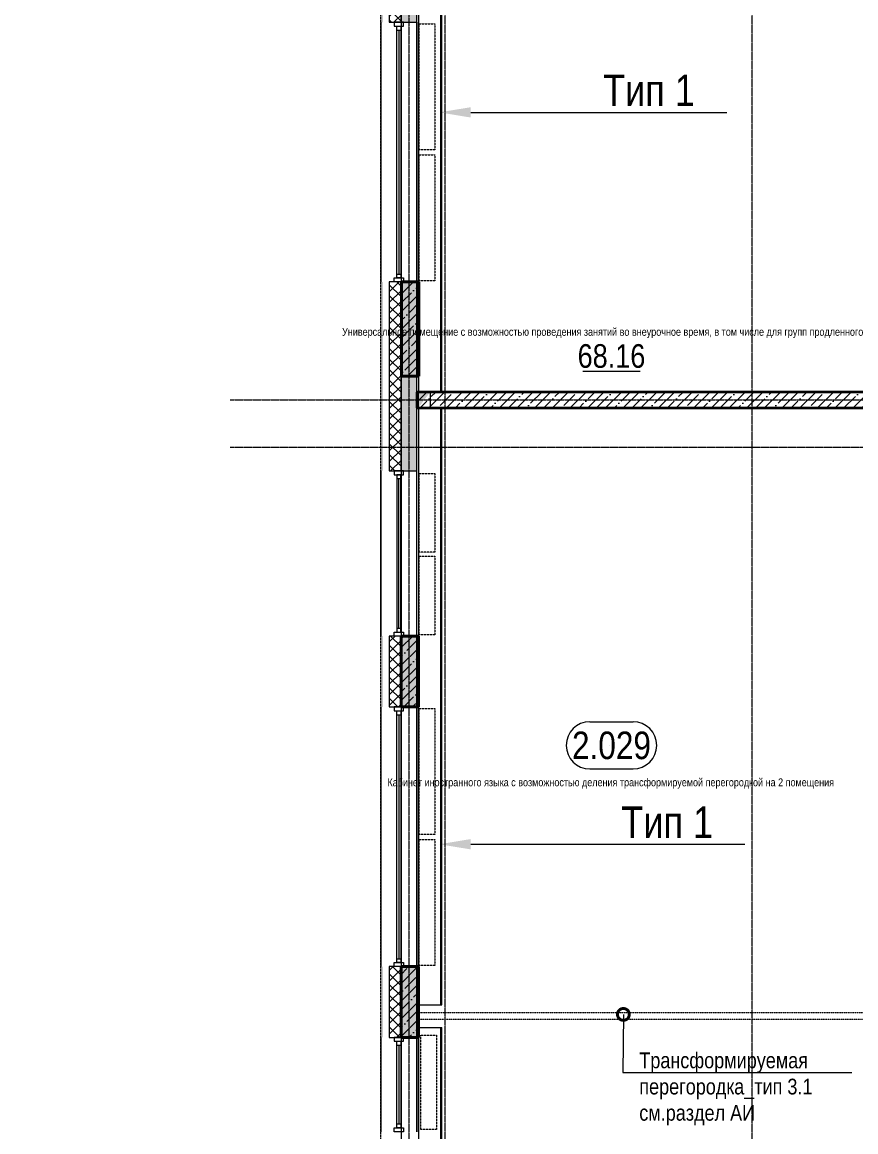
# Model space of a CAD drawing. Header units: millimetres. Extents: x -231292 to 573618, y -153144 to 564035.
# Drawn here: x 49570 to 60161, y 40230 to 54330 of the extents above; entities that cross this region are included whole.
import ezdxf
from ezdxf import colors
from ezdxf.entities.mleader import LeaderData, LeaderLine
from ezdxf.enums import TextEntityAlignment as Align
from ezdxf.math import Vec2, Vec3

# ---------------------------------------------------------------- set-up
doc = ezdxf.new("R2010")
doc.units = ezdxf.units.MM
for name, pattern in [('ADSK_Невидимые', [5, 3, -2]), ('CENTER2', [28.575, 19.05, -3.175, 3.175, -3.175]), ('DASHED', [19.05, 12.7, -6.35]), ('HIDDEN2', [4.7625, 3.175, -1.5875])]:
    doc.linetypes.add(name, pattern=pattern)
doc.layers.get('0').update_dxf_attribs({"color": 250})
doc.layers.get('Defpoints').update_dxf_attribs({"color": 250})
for name, color, linetype, lineweight in [('A-AREA', 250, 'Continuous', 15), ('A-Wall_Материал_Газоблок_Контур', 250, 'Continuous', 0), ('АР_Area', 250, 'Continuous', 5), ('АР_Колонны', 250, 'Continuous', 35), ('АР_Окна', 250, 'Continuous', 5), ('АР_Отопительные приборы', 250, 'HIDDEN2', 0), ('АР_площадь пом', 250, 'Continuous', 5), ('АР_Стены ЖБ', 250, 'Continuous', 35), ('АР_Стены ПЕНОблок', 250, 'Continuous', 20), ('АР_Утеплитель', 250, 'Continuous', 0), ('АР_Штриховка', 250, 'Continuous', 0), ('Зашивка радиаторов тип 1 (фанера и МДФ)', 250, 'Continuous', 0), ('КМ_Фахверки', 250, 'Continuous', 80), ('ОВ_Отопление', 250, 'Continuous', 0), ('Размеры зашивки ГКЛ', 250, 'Continuous', 0), ('РД_Оси_100', 250, 'Continuous', 0), ('ТХ_Оборудование', 250, 'Continuous', 9)]:
    doc.layers.add(name, color=color, linetype=linetype, lineweight=lineweight)
doc.layers.add('АР_Делит', color=250, linetype='Continuous', lineweight=0, plot=False)
doc.styles.add('style1', font='ARIALN.TTF')
pattern_1 = [(45, (8883.4, 13229.69), (-112.2532, 112.2532), []), (45, (8995.66, 13229.69), (-112.2532, 112.2532), [198.4375, -39.6875, 0, -39.6875])]

# ---------------------------------------------------------------- blocks, each defined once
blk = doc.blocks.new('СОШ_2200_АР_ОСИ_М100_28.05.24')
at = {"layer": 'АР_Делит', "color": 5, "linetype": 'DASHED'}
blk.add_lwpolyline([(114955, 135155), (114955, -355), (93595.036, -355), (93595.036, 13855), (94145, 13855), (94145, 68320), (66055, 68320), (66055, 13857.73), (83455, 13857.73), (83455, -355), (45245, -355), (45245, 13145), (44695, 13145), (44695, 26755), (45245, 26755), (45245, 68320), (20455, 68320), (20455, 26755), (27955, 26755), (27955, 13145), (-355, 13145), (-355, 100855)], dxfattribs=at)
at = {"layer": 'РД_Оси_100', "linetype": 'CENTER2'}
blk.add_line((49960, -6155), (49960, 139938.679), dxfattribs=at)
for points in [[(45530, 139938.679), (45600, 139538.679), (45600, -6163.457)], [(46060, -6163.105), (46060, 139538.679), (46130, 139938.679)], [(43327.994, 36300), (71363.995, 36300)], [(43327.994, 35700), (71363.995, 35700)]]:
    blk.add_lwpolyline(points, dxfattribs=at)
blk = doc.blocks.new('otv_в_стене')
at = {"linetype": 'Continuous'}
blk.add_lwpolyline([(0, -1), (0, 0), (1, 0), (1, -1)], close=True, dxfattribs=at)
blk.add_solid([(0, -1), (0, 0), (0.5, -0.5), (1, 0)], dxfattribs=at)
blk = doc.blocks.new('_DotSmall')
at = {"color": 0, "linetype": 'ByBlock', "const_width": 0.5}
blk.add_lwpolyline([(-0.0625, 0, 1), (0.0625, 0, 1)], format="xyb", close=True, dxfattribs=at)
blk = doc.blocks.new('MOK-МаркаПомещения1')
at = {"layer": 'A-AREA', "color": 0}
blk.add_line((-3.65, -1.94), (3.65, -1.94), dxfattribs=at)
at = {"layer": 'A-AREA', "color": 0, "style": 'style1'}
blk.add_attdef('АР-ПОМЕЩЕНИЕ:ПЛОЩАДЬ', text='', height=3, dxfattribs=at).set_placement((0, 0), align=Align.MIDDLE)
at = {"layer": 'Defpoints', "style": 'style1', "flags": 8}
blk.add_attdef('АР-ПОМЕЩЕНИЕ:НАИМЕНОВАНИЕ', text='', height=1, dxfattribs=at).set_placement((0, 2.96), align=Align.MIDDLE)
blk = doc.blocks.new('MOK-МаркаПом_овал_ареал')
for p, q in [((-2.75, 3), (2.75, 3)), ((-2.75, -3), (2.75, -3))]:
    blk.add_line(p, q)
for centre, radius, start, end in [((-2.75, 0), 3, 90, 270), ((2.75, 0), 3, 270, 90), ((-3.75, 0), 3.5, 0, 0.001)]:
    blk.add_arc(centre, radius, start, end)
at = {"color": 0, "style": 'style1'}
blk.add_attdef('АР-ПОМЕЩЕНИЕ:НОМЕР', text='', height=3.5, dxfattribs=at).set_placement((0, 0), align=Align.MIDDLE)
at = {"layer": 'Defpoints', "color": 2, "style": 'style1'}
blk.add_attdef('АР-ПОМЕЩЕНИЕ:НАИМЕНОВАНИЕ', text='', height=1, dxfattribs=at).set_placement((-0.09, -4.81), align=Align.MIDDLE)

msp = doc.modelspace()

# ---------------------------------------------------------------- hatches: boundary and pattern name
at = {"layer": 'АР_Штриховка', "linetype": 'Continuous', "lineweight": 0}
h = msp.add_hatch(dxfattribs=at)
h.set_pattern_fill('_U', color=256, style=0, pattern_type=0)
h.set_pattern_definition([(360, (8883.4027, 13229.6861), (-6e-17, 1), [])])
h.paths.add_polyline_path([(54128.403, 41429.686), (54153.403, 41429.686), (54153.403, 42329.686), (54128.403, 42329.686)], flags=0)
h.paths.add_polyline_path([(54128.403, 45629.686), (54153.403, 45629.686), (54153.403, 46529.686), (54128.403, 46529.686)], flags=0)
h.paths.add_polyline_path([(54128.403, 48629.686), (54153.403, 48629.686), (54153.403, 51029.686), (54128.403, 51029.686)], flags=0)
h.paths.add_polyline_path([(54128.403, 54329.686), (54153.403, 54329.686), (54153.403, 55229.686), (54128.403, 55229.686)], flags=0)
h.paths.add_polyline_path([(54128.403, 56429.686), (54153.403, 56429.686), (54153.403, 57329.686), (54128.403, 57329.686)], flags=0)
h.paths.add_polyline_path([(54128.403, 58529.686), (54153.403, 58529.686), (54153.403, 59729.686), (54128.403, 59729.686)], flags=0)
h.paths.add_polyline_path([(54128.403, 63029.686), (54153.403, 63029.686), (54153.403, 63929.686), (54128.403, 63929.686)], flags=0)
h.paths.add_polyline_path([(54128.403, 65129.686), (54153.403, 65129.686), (54153.403, 66029.686), (54128.403, 66029.686)], flags=0)
h.paths.add_polyline_path([(54128.403, 67229.686), (54153.403, 67229.686), (54153.403, 68029.686), (54128.403, 68029.686)], flags=0)
h = msp.add_hatch(dxfattribs=at)
h.set_pattern_fill('ANSI37', color=256, scale=30, style=0)
h.set_pattern_definition([(45, (8883.4, 13229.69), (-67.35192, 67.35192), []), (135, (8883.4, 13229.69), (-67.35192, -67.35192), [])])
h.paths.add_polyline_path([(54233.403, 41429.686), (54383.403, 41429.686), (54383.403, 42329.686), (54233.403, 42329.686)], flags=0)
h.paths.add_polyline_path([(54233.403, 45629.686), (54383.403, 45629.686), (54383.403, 46529.686), (54233.403, 46529.686)], flags=0)
h.paths.add_polyline_path([(54233.403, 48629.686), (54383.403, 48629.686), (54383.403, 51029.686), (54233.403, 51029.686)], flags=0)
h.paths.add_polyline_path([(54233.403, 54329.686), (54383.403, 54329.686), (54383.403, 55229.686), (54233.403, 55229.686)], flags=0)
h.paths.add_polyline_path([(54233.403, 56429.686), (54383.403, 56429.686), (54383.403, 57329.686), (54233.403, 57329.686)], flags=0)
h.paths.add_polyline_path([(54233.403, 58529.686), (54383.403, 58529.686), (54383.403, 59729.686), (54233.403, 59729.686)], flags=0)
h.paths.add_polyline_path([(54233.403, 63029.686), (54383.403, 63029.686), (54383.403, 63929.686), (54233.403, 63929.686)], flags=0)
h.paths.add_polyline_path([(54233.403, 65129.686), (54383.403, 65129.686), (54383.403, 66029.686), (54233.403, 66029.686)], flags=0)
h.paths.add_polyline_path([(54233.403, 67229.686), (54383.403, 67229.686), (54383.403, 68029.686), (54233.403, 68029.686)], flags=0)
h = msp.add_hatch(dxfattribs=at)
h.set_pattern_fill('AR-CONC', color=256, style=0)
h.set_pattern_definition([(50, (8883.4, 13229.69), (182.18467, -15.9391), [19.05, -209.55]), (355, (8883.4, 13229.69), (-35.2434, 191.05685), [15.24, -167.6406]), (100.45144, (8898.58, 13228.36), (146.94125, 175.11775), [16.19, -178.09024]), (46.1842, (8883.4, 13280.49), (271.07904, -42.0423), [28.575, -314.325]), (96.63556, (8906, 13276.98), (237.4041, 247.4261), [24.285, -267.1356]), (351.18415, (8883.4, 13280.5), (237.4041, 247.4261), [22.86, -251.4597]), (21, (8908.8, 13267.79), (151.6144, -102.2652), [19.05, -209.55]), (326, (8908.8, 13267.79), (61.80203, 184.18797), [15.24, -167.64]), (71.45144, (8921.44, 13259.26), (213.4164, 81.92277), [16.19, -178.08994]), (37.5, (8883.4, 13229.686), (3.088603, 84.55504), [0, -165.608, 0, -170.18, 0, -168.275]), (7.5, (8883.4, 13229.69), (66.81966, 100.18057), [0, -97.028, 0, -161.798, 0, -64.135]), (327.5, (8826.76, 13229.686), (135.590595, -5.728744), [0, -63.5, 0, -198.12, 0, -262.89]), (317.5, (8801.36, 13229.69), (148.12918, 25.4265), [0, -82.55, 0, -131.572, 0, -186.69])])
h.paths.add_polyline_path([(54383.403, 41429.686), (54583.403, 41429.686), (54583.403, 42329.686), (54383.403, 42329.686)], flags=0)
h.paths.add_polyline_path([(54383.403, 45629.686), (54583.403, 45629.686), (54583.403, 46529.686), (54383.403, 46529.686)], flags=0)
h.paths.add_polyline_path([(54383.403, 48629.686), (54583.403, 48629.686), (54583.403, 51029.686), (54383.403, 51029.686)], flags=0)
h.paths.add_polyline_path([(54383.403, 54329.686), (54583.403, 54329.686), (54583.403, 55229.686), (54383.403, 55229.686)], flags=0)
h.paths.add_polyline_path([(54383.403, 56429.686), (54583.403, 56429.686), (54583.403, 57329.686), (54383.403, 57329.686)], flags=0)
h.paths.add_polyline_path([(54383.403, 58529.686), (54583.403, 58529.686), (54583.403, 59729.686), (54383.403, 59729.686)], flags=0)
h.paths.add_polyline_path([(54383.403, 63029.686), (54583.403, 63029.686), (54583.403, 63929.686), (54383.403, 63929.686)], flags=0)
h.paths.add_polyline_path([(54383.403, 65129.686), (54583.403, 65129.686), (54583.403, 66029.686), (54383.403, 66029.686)], flags=0)
h.paths.add_polyline_path([(54383.403, 67229.686), (54583.403, 67229.686), (54583.403, 68029.686), (54383.403, 68029.686)], flags=0)
at = {"layer": 'АР_Штриховка', "linetype": 'Continuous', "lineweight": 5}
h = msp.add_hatch(dxfattribs=at)
h.set_pattern_fill('ANSI35', color=256, scale=25, style=0)
h.set_pattern_definition(pattern_1)
h.paths.add_polyline_path([(54389.88, 49829.686), (54609.88, 49829.686), (54609.88, 51029.686), (54389.88, 51029.686)], flags=0)
h = msp.add_hatch(dxfattribs=at)
h.set_pattern_fill('ANSI35', color=256, scale=25, style=0)
h.set_pattern_definition(pattern_1)
h.paths.add_polyline_path([(54583.403, 49629.686), (54583.403, 49429.686), (62173.403, 49429.686), (62173.403, 49629.686)], flags=0)
h = msp.add_hatch(dxfattribs=at)
h.set_pattern_fill('ANSI35', color=256, scale=25, style=0)
h.set_pattern_definition(pattern_1)
h.paths.add_polyline_path([(54383.403, 45629.686), (54603.403, 45629.686), (54603.403, 46529.686), (54383.403, 46529.686)], flags=0)
h = msp.add_hatch(dxfattribs=at)
h.set_pattern_fill('ANSI35', color=256, scale=25, style=0)
h.set_pattern_definition(pattern_1)
h.paths.add_polyline_path([(54383.403, 41429.686), (54603.403, 41429.686), (54603.403, 42329.686), (54383.403, 42329.686)], flags=0)

# ---------------------------------------------------------------- linework, layer by layer
at = {"layer": 'A-Wall_Материал_Газоблок_Контур', "linetype": 'Continuous', "lineweight": 0}
for p, q in [((54128.403, 54329.686), (54128.403, 51029.686)), ((54583.403, 51029.686), (54583.403, 54329.686)), ((54128.403, 48629.686), (54128.403, 46529.686)), ((54583.403, 46529.686), (54583.403, 48629.686)), ((54128.403, 45629.686), (54128.403, 42329.686)), ((54583.403, 42329.686), (54583.403, 45629.686)), ((54128.403, 41429.686), (54128.403, 40229.686)), ((54583.403, 40229.686), (54583.403, 41429.686))]:
    msp.add_line(p, q, dxfattribs=at)
at = {"layer": 'АР_Колонны', "linetype": 'HIDDEN2', "lineweight": 25}
for p, q in [((54389.88, 51029.686), (54609.88, 51029.686)), ((54389.88, 49829.686), (54389.88, 51029.686)), ((54609.88, 51029.686), (54609.88, 49829.686)), ((54609.88, 49829.686), (54389.88, 49829.686)), ((54383.403, 46529.686), (54603.403, 46529.686)), ((54383.403, 45629.686), (54383.403, 46529.686)), ((54603.403, 46529.686), (54603.403, 45629.686)), ((54603.403, 45629.686), (54383.403, 45629.686)), ((54383.403, 42329.686), (54603.403, 42329.686)), ((54383.403, 41429.686), (54383.403, 42329.686)), ((54603.403, 42329.686), (54603.403, 41429.686)), ((54603.403, 41429.686), (54383.403, 41429.686))]:
    msp.add_line(p, q, dxfattribs=at)
at = {"layer": 'АР_Колонны', "linetype": 'Continuous', "lineweight": 35}
for p, q in [((54389.88, 51029.686), (54609.88, 51029.686)), ((54389.88, 49829.686), (54389.88, 51029.686)), ((54609.88, 49829.686), (54609.88, 51029.686)), ((54389.88, 49829.686), (54609.88, 49829.686)), ((54383.403, 46529.686), (54603.403, 46529.686)), ((54383.403, 45629.686), (54383.403, 46529.686)), ((54603.403, 45629.686), (54603.403, 46529.686)), ((54383.403, 45629.686), (54603.403, 45629.686)), ((54383.403, 42329.686), (54603.403, 42329.686)), ((54383.403, 41429.686), (54383.403, 42329.686)), ((54603.403, 41429.686), (54603.403, 42329.686)), ((54383.403, 41429.686), (54603.403, 41429.686))]:
    msp.add_line(p, q, dxfattribs=at)
at = {"layer": 'АР_Окна', "linetype": 'Continuous', "lineweight": 5}
for p, q in [((54128.403, 54329.686), (54128.403, 51029.686)), ((54583.403, 54329.686), (54583.403, 51029.686)), ((54330.903, 54229.686), (54380.903, 54229.686)), ((54355.903, 54229.686), (54355.903, 51129.686)), ((54330.903, 51129.686), (54380.903, 51129.686)), ((54128.403, 46529.686), (54128.403, 48629.686)), ((54330.903, 48529.686), (54380.903, 48529.686)), ((54355.903, 46629.686), (54355.903, 48529.686)), ((54583.403, 46529.686), (54583.403, 48629.686)), ((54330.903, 46629.686), (54380.903, 46629.686)), ((54128.403, 45629.686), (54128.403, 42329.686)), ((54583.403, 45629.686), (54583.403, 42329.686)), ((54330.903, 45529.686), (54380.903, 45529.686)), ((54355.903, 45529.686), (54355.903, 42429.686)), ((54330.903, 42429.686), (54380.903, 42429.686)), ((54128.403, 41429.686), (54128.403, 40229.686)), ((54330.903, 41329.686), (54380.903, 41329.686)), ((54355.903, 41329.686), (54355.903, 40329.686)), ((54583.403, 41429.686), (54583.403, 40229.686)), ((54330.903, 40329.686), (54380.903, 40329.686))]:
    msp.add_line(p, q, dxfattribs=at)
for points in [[(54415.903, 54279.686), (54415.903, 54329.686), (54295.903, 54329.686), (54295.903, 54279.686)], [(54330.903, 54279.686), (54380.903, 54279.686), (54380.903, 51079.686), (54330.903, 51079.686)], [(54415.903, 51079.686), (54415.903, 51029.686), (54295.903, 51029.686), (54295.903, 51079.686)], [(54415.903, 48579.686), (54415.903, 48629.686), (54295.903, 48629.686), (54295.903, 48579.686)], [(54330.903, 46579.686), (54380.903, 46579.686), (54380.903, 48579.686), (54330.903, 48579.686)], [(54415.903, 46579.686), (54415.903, 46529.686), (54295.903, 46529.686), (54295.903, 46579.686)], [(54415.903, 45579.686), (54415.903, 45629.686), (54295.903, 45629.686), (54295.903, 45579.686)], [(54330.903, 45579.686), (54380.903, 45579.686), (54380.903, 42379.686), (54330.903, 42379.686)], [(54415.903, 42379.686), (54415.903, 42329.686), (54295.903, 42329.686), (54295.903, 42379.686)], [(54415.903, 41379.686), (54415.903, 41429.686), (54295.903, 41429.686), (54295.903, 41379.686)], [(54330.903, 41379.686), (54380.903, 41379.686), (54380.903, 40279.686), (54330.903, 40279.686)], [(54415.903, 40279.686), (54415.903, 40229.686), (54295.903, 40229.686), (54295.903, 40279.686)]]:
    msp.add_lwpolyline(points, close=True, dxfattribs=at)
at = {"layer": 'АР_Отопительные приборы'}
for points in [[(54613.403, 54307.694), (54813.403, 54307.694), (54813.403, 52707.694), (54613.403, 52707.694)], [(54613.403, 52642.462), (54813.403, 52642.462), (54813.403, 51042.462), (54613.403, 51042.462)], [(54613.403, 48594.65), (54813.403, 48594.65), (54813.403, 47594.65), (54613.403, 47594.65)], [(54613.403, 47542.958), (54813.403, 47542.958), (54813.403, 46542.958), (54613.403, 46542.958)], [(54613.403, 45607.694), (54813.403, 45607.694), (54813.403, 44007.694), (54613.403, 44007.694)], [(54613.403, 43942.462), (54813.403, 43942.462), (54813.403, 42342.462), (54613.403, 42342.462)], [(54633.403, 41458.072), (54833.403, 41458.072), (54833.403, 40258.072), (54633.403, 40258.072)]]:
    msp.add_lwpolyline(points, close=True, dxfattribs=at)
at = {"layer": 'АР_Стены ЖБ', "linetype": 'Continuous', "lineweight": 40}
for p, q in [((54609.88, 51029.686), (54389.88, 51029.686)), ((54389.88, 51029.686), (54389.88, 49829.686)), ((54609.88, 49829.686), (54609.88, 51029.686)), ((54389.88, 49829.686), (54609.88, 49829.686)), ((54603.403, 46529.686), (54383.403, 46529.686)), ((54383.403, 46529.686), (54383.403, 45629.686)), ((54603.403, 45629.686), (54603.403, 46529.686)), ((54383.403, 45629.686), (54603.403, 45629.686)), ((54603.403, 42329.686), (54383.403, 42329.686)), ((54383.403, 42329.686), (54383.403, 41429.686)), ((54603.403, 41429.686), (54603.403, 42329.686)), ((54383.403, 41429.686), (54603.403, 41429.686))]:
    msp.add_line(p, q, dxfattribs=at)
at = {"layer": 'АР_Стены ЖБ', "linetype": 'Continuous', "lineweight": 35}
for p, q in [((54583.403, 49629.686), (54583.403, 49429.686)), ((62173.403, 49629.686), (54583.403, 49629.686)), ((54583.403, 49429.686), (62173.403, 49429.686))]:
    msp.add_line(p, q, dxfattribs=at)
at = {"layer": 'АР_Стены ПЕНОблок', "linetype": 'Continuous', "lineweight": 20}
for p, q in [((54383.403, 55229.686), (54383.403, 54329.686)), ((54583.403, 54329.686), (54583.403, 55229.686)), ((54383.403, 54329.686), (54583.403, 54329.686)), ((54583.403, 51029.686), (54383.403, 51029.686)), ((54383.403, 51029.686), (54383.403, 48629.686)), ((54583.403, 48629.686), (54583.403, 51029.686)), ((54383.403, 48629.686), (54583.403, 48629.686)), ((54583.403, 46529.686), (54383.403, 46529.686)), ((54383.403, 46529.686), (54383.403, 45629.686)), ((54583.403, 45629.686), (54583.403, 46529.686)), ((54383.403, 45629.686), (54583.403, 45629.686)), ((54583.403, 42329.686), (54383.403, 42329.686)), ((54383.403, 42329.686), (54383.403, 41429.686)), ((54583.403, 41429.686), (54583.403, 42329.686)), ((54383.403, 41429.686), (54583.403, 41429.686))]:
    msp.add_line(p, q, dxfattribs=at)
at = {"layer": 'АР_Утеплитель', "linetype": 'Continuous', "lineweight": 0}
for p, q in [((54233.403, 55229.686), (54233.403, 54329.686)), ((54383.403, 54329.686), (54383.403, 55229.686)), ((54233.403, 54329.686), (54383.403, 54329.686)), ((54383.403, 51029.686), (54233.403, 51029.686)), ((54233.403, 51029.686), (54233.403, 48629.686)), ((54383.403, 48629.686), (54383.403, 51029.686)), ((54233.403, 48629.686), (54383.403, 48629.686)), ((54383.403, 46529.686), (54233.403, 46529.686)), ((54233.403, 46529.686), (54233.403, 45629.686)), ((54383.403, 45629.686), (54383.403, 46529.686)), ((54233.403, 45629.686), (54383.403, 45629.686)), ((54383.403, 42329.686), (54233.403, 42329.686)), ((54233.403, 42329.686), (54233.403, 41429.686)), ((54383.403, 41429.686), (54383.403, 42329.686)), ((54233.403, 41429.686), (54383.403, 41429.686))]:
    msp.add_line(p, q, dxfattribs=at)
at = {"layer": 'Зашивка радиаторов тип 1 (фанера и МДФ)', "linetype": 'Continuous', "lineweight": 0}
for p, q in [((54603.403, 58729.69), (54603.29, 49629.681)), ((54890.79, 49629.678), (54890.903, 58729.686)), ((54890.903, 58729.686), (54890.79, 49629.678)), ((54903.29, 49629.678), (54903.403, 58729.686)), ((54603.29, 49629.681), (54903.29, 49629.678)), ((54603.403, 49429.69), (54603.29, 41844.221)), ((54603.403, 49429.69), (54903.403, 49429.685)), ((54890.79, 41844.217), (54890.903, 49429.686)), ((54890.903, 49429.686), (54890.79, 41844.217)), ((54903.29, 41844.217), (54903.403, 49429.685)), ((54603.29, 41844.221), (54903.29, 41844.217)), ((54603.29, 41555.151), (54903.29, 41555.156)), ((54603.29, 41555.151), (54603.395, 34639.699)), ((54890.895, 34639.704), (54890.79, 41555.156)), ((54890.79, 41555.156), (54890.895, 34639.704)), ((54903.395, 34639.704), (54903.29, 41555.156))]:
    msp.add_line(p, q, dxfattribs=at)
at = {"layer": 'КМ_Фахверки', "lineweight": 5}
msp.add_lwpolyline([(79583.403, 81804.686), (103283.403, 81804.103), (103283.403, 13129.686), (123583.403, 13129.686), (123583.371, 148129.686), (81883.406, 148129.686), (81883.406, 142129.686), (46283.403, 142129.686), (46283.403, 113829.686), (8783.403, 113829.686), (8783.403, 26629.686), (36583.403, 26629.686), (36583.403, 39729.686), (29083.403, 39729.686), (29083.403, 81804.686), (54383.403, 81804.686), (54383.403, 13129.686), (92083.403, 13129.686), (92083.403, 26829.686), (74683.402, 26829.694), (74683.401, 81804.686), (79584.99, 81804.686)], dxfattribs=at)
at = {"layer": 'ТХ_Оборудование', "linetype": 'ADSK_Невидимые', "elevation": 400000}
msp.add_lwpolyline([(54603.403, 41744.686), (61753.403, 41744.686), (61753.403, 41654.686), (54603.403, 41654.686)], close=True, dxfattribs=at)

# ---------------------------------------------------------------- block references
at = {"layer": 'АР_Area', "linetype": 'Continuous', "lineweight": 5, "xscale": 100, "yscale": 100, "zscale": 100}
msp.add_blockref('MOK-МаркаПом_овал_ареал', (57056.891, 45140.545), dxfattribs=at).add_auto_attribs({'АР-ПОМЕЩЕНИЕ:НОМЕР': '2.029', 'АР-ПОМЕЩЕНИЕ:НАИМЕНОВАНИЕ': 'Кабинет иностранного языка с возможностью деления трансформируемой перегородкой на 2 помещения'})
at = {"layer": 'АР_площадь пом', "linetype": 'Continuous', "lineweight": 5}
ref = msp.add_blockref('MOK-МаркаПомещения1', (57056.977, 50088.376), dxfattribs=dict(at, xscale=100, yscale=100, zscale=100))
ref.add_attrib('АР-ПОМЕЩЕНИЕ:НАИМЕНОВАНИЕ', 'Универсальное помещение с возможностью проведения занятий во внеурочное время, в том числе для групп продленного дня', dxfattribs={"layer": 'Defpoints', "height": 100, "style": 'style1'}).set_placement((57056.977, 50383.939), align=Align.MIDDLE)
ref.add_attrib('АР-ПОМЕЩЕНИЕ:ПЛОЩАДЬ', '68.16', dxfattribs={"layer": 'A-AREA', "color": 0, "height": 300, "style": 'style1'}).set_placement((57056.977, 50088.376), align=Align.MIDDLE)
at = {"layer": 'ОВ_Отопление', "xscale": 150, "yscale": 200}
msp.add_blockref('otv_в_стене', (54603.403, 49629.681), dxfattribs=at)
at = {"layer": 'РД_Оси_100'}
msp.add_blockref('СОШ_2200_АР_ОСИ_М100_28.05.24', (8883.403, 13229.686), dxfattribs=at)

# ---------------------------------------------------------------- leaders
at = {"layer": 'Размеры зашивки ГКЛ'}
ml = msp.add_multileader_mtext('Standard', dxfattribs=at)
ml.set_content('\\pxsm1;Тип 1 ', color=(0, 0, 138), style='style1')
ml.set_leader_properties(color=256, linetype='ByLayer', lineweight=9)
ml.build(insert=Vec2(0, 0))
ml.multileader.update_dxf_attribs({"has_dogleg": 0, "text_left_attachment_type": 6, "text_right_attachment_type": 6, "text_bottom_attachment_type": 10, "dogleg_length": 25, "arrow_head_size": 400})
ctx = ml.context
ctx.base_point, ctx.char_height, ctx.arrow_head_size, ctx.landing_gap_size, ctx.plane_origin = Vec3(56900.352, 53183.778), 400, 400, 50, Vec3(49075.665, 60154.343)
ctx.left_attachment, ctx.right_attachment, ctx.top_attachment = 6, 6, 10
notes = []
notes.append((ctx, [(0, (1, 1, 0), (56875.352, 53183.778), (1, 0), 25, [(1, [(54869.797, 53183.778)], 0, [])])]))
ctx.mtext.insert, ctx.mtext.width, ctx.mtext.defined_height, ctx.mtext.line_spacing_factor, ctx.mtext.flow_direction = Vec3(56950.352, 53663.778), 1668.44707, 600, 0.3, 5
ml = msp.add_multileader_mtext('Standard', dxfattribs=at)
ml.set_content('\\pxsm1;Тип 1 ', color=(0, 0, 138), style='style1')
ml.set_leader_properties(color=256, linetype='ByLayer', lineweight=9)
ml.build(insert=Vec2(0, 0))
ml.multileader.update_dxf_attribs({"has_dogleg": 0, "text_left_attachment_type": 6, "text_right_attachment_type": 6, "text_bottom_attachment_type": 10, "dogleg_length": 25, "arrow_head_size": 400})
ctx = ml.context
ctx.base_point, ctx.char_height, ctx.arrow_head_size, ctx.landing_gap_size, ctx.plane_origin = Vec3(57131.668, 43883.778), 400, 400, 50, Vec3(49075.665, 50854.343)
ctx.left_attachment, ctx.right_attachment, ctx.top_attachment = 6, 6, 10
notes.append((ctx, [(0, (1, 1, 0), (57106.668, 43883.778), (1, 0), 25, [(1, [(54869.797, 43883.778)], 0, [])])]))
ctx.mtext.insert, ctx.mtext.width, ctx.mtext.defined_height, ctx.mtext.line_spacing_factor, ctx.mtext.flow_direction = Vec3(57181.668, 44363.778), 1668.44707, 600, 0.3, 5
at = {"layer": 'ТХ_Оборудование'}
ml = msp.add_multileader_mtext('Standard', dxfattribs=at)
ml.set_content('\\pxsm1;Трансформируемая перегородка_тип 3.1 см.раздел АИ ', color=256, style='style1')
ml.set_leader_properties(color=256, linetype='ByLayer', lineweight=9)
ml.set_arrow_properties(name='DOTSMALL')
ml.build(insert=Vec2(0, 0))
ml.multileader.update_dxf_attribs({"text_left_attachment_type": 6, "text_right_attachment_type": 6, "text_bottom_attachment_type": 10, "dogleg_length": 25, "arrow_head_size": 300})
ctx = ml.context
ctx.base_point, ctx.char_height, ctx.arrow_head_size, ctx.landing_gap_size, ctx.plane_origin = Vec3(57360.247, 40982.227), 200, 300, 50, Vec3(48268.908, 44444.931)
ctx.left_attachment, ctx.right_attachment, ctx.top_attachment = 6, 6, 10
notes.append((ctx, [(0, (1, 1, 0), (57202.236, 40982.227), (1, 0), 158.01, [(1, [(57208.181, 41721.564)], 0, [])])]))
ctx.mtext.insert, ctx.mtext.width, ctx.mtext.defined_height, ctx.mtext.line_spacing_factor, ctx.mtext.flow_direction = Vec3(57410.247, 41237.752), 2672.40951, 2067.07, 0.3, 5
for ctx, leaders in notes:
    for number, flags, end, landing, length, lines in leaders:
        leader = LeaderData()
        leader.index, (leader.has_last_leader_line, leader.has_dogleg_vector, leader.attachment_direction) = number, flags
        leader.last_leader_point, leader.dogleg_vector, leader.dogleg_length = Vec3(end), Vec3(landing), length
        for number, points, colour, breaks in lines:
            line = LeaderLine()
            line.index, line.vertices, line.color, line.breaks = number, Vec3.list(points), colors.encode_raw_color(colour), breaks
            leader.lines.append(line)
        ctx.leaders.append(leader)

doc.saveas('drawing.dxf')
